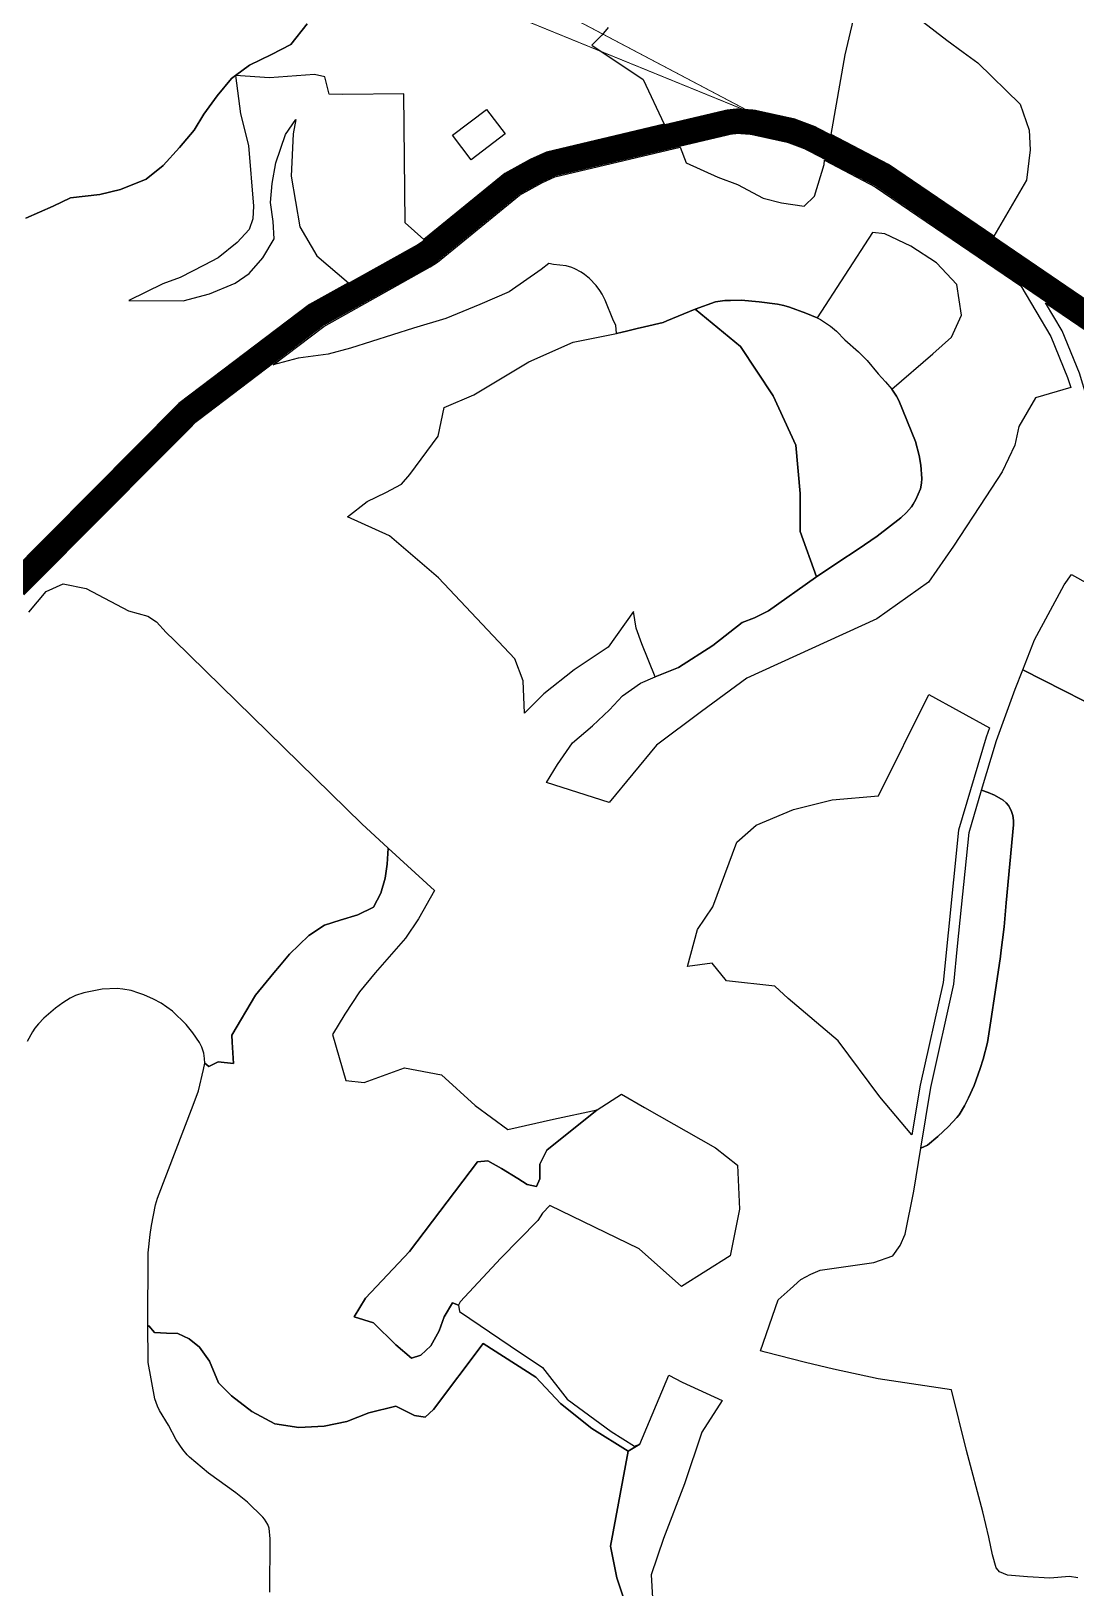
# Model space of a CAD drawing. Header units: millimetres. Extents: x 35444746 to 35449000, y 3482000 to 3488437.
# Drawn here: x 35447125.2 to 35447289.2, y 3487117.5 to 3487361.8 of the extents above; entities that cross this region are included whole.
import ezdxf

# ---------------------------------------------------------------- set-up
doc = ezdxf.new("R2010")
doc.units = ezdxf.units.MM
doc.linetypes.add('X3', pattern=[5, 4, -1])
for name, color, linetype, true_color in [('0203.02旱地整理', 9, 'Continuous', 0x808080), ('0204.02水田整理', 9, 'Continuous', 0x808080), ('0302.01田间道路工程标注', 6, 'X3', 0xff00ff), ('0302.02田间道路工程', 6, 'X3', 0xff00ff)]:
    doc.layers.add(name, color=color, linetype=linetype, true_color=true_color)

msp = doc.modelspace()

# ---------------------------------------------------------------- linework, layer by layer
at = {"layer": '0203.02旱地整理', "color": 41}
for points in [[(35447254.816, 3487368.677), (35447263.439, 3487364.634), (35447268.926, 3487360.404), (35447271.495, 3487358.504), (35447273.768, 3487356.824), (35447280.412, 3487350.314), (35447281.853, 3487346.264), (35447282.002, 3487343.19), (35447281.434, 3487338.419), (35447276.328992, 3487329.617584), (35447259.785726, 3487340.892281), (35447250.754456, 3487345.590556), (35447252.962, 3487358.074), (35447254.898, 3487366.306)], [(35447254.816, 3487368.677), (35447263.439, 3487364.634), (35447268.926, 3487360.404), (35447271.495, 3487358.504), (35447273.768, 3487356.824), (35447280.412, 3487350.314), (35447281.853, 3487346.264), (35447282.002, 3487343.19), (35447281.434, 3487338.419), (35447276.328992, 3487329.617584), (35447259.785726, 3487340.892281), (35447250.754456, 3487345.590556), (35447252.962, 3487358.074), (35447254.898, 3487366.306)], [(35447196.686, 3487349.513), (35447199.594, 3487345.675), (35447194.246, 3487341.623), (35447191.338, 3487345.462)], [(35447196.686, 3487349.513), (35447199.594, 3487345.675), (35447194.246, 3487341.623), (35447191.338, 3487345.462)], [(35447196.686, 3487349.513), (35447199.594, 3487345.675), (35447194.246, 3487341.623), (35447191.338, 3487345.462)], [(35447196.686, 3487349.513), (35447199.594, 3487345.675), (35447194.246, 3487341.623), (35447191.338, 3487345.462)], [(35447227.056146, 3487343.561981), (35447227.995, 3487341.142), (35447233.007, 3487338.855), (35447236.08, 3487337.709), (35447240.121, 3487335.588), (35447242.981, 3487334.848), (35447246.541, 3487334.349), (35447248.166, 3487335.88), (35447249.694, 3487340.885), (35447249.706128, 3487341.525258), (35447257.68273, 3487337.375646), (35447280.525574, 3487321.80761), (35447285.235, 3487313.865), (35447287.879, 3487307.456), (35447288.396, 3487305.87), (35447282.857, 3487304.253), (35447280.249, 3487299.73), (35447279.59, 3487296.818), (35447277.631, 3487292.615), (35447275.025, 3487288.739), (35447269.976, 3487280.987), (35447266.068, 3487275.335), (35447257.96, 3487269.555), (35447237.521, 3487260.258), (35447230.438, 3487255.011), (35447223.341, 3487249.755), (35447215.926, 3487240.732), (35447206.109, 3487243.868), (35447207.841, 3487246.709), (35447210.2, 3487250.113), (35447213.315, 3487252.781), (35447215.992, 3487255.282), (35447218.044, 3487257.469), (35447220.828, 3487259.487), (35447223.157, 3487260.448), (35447226.807, 3487261.953), (35447232.215, 3487265.396), (35447236.824, 3487268.98), (35447238.746, 3487269.73), (35447240.09, 3487270.407), (35447240.931, 3487270.83), (35447248.337, 3487276.052), (35447248.496, 3487276.164), (35447251.814, 3487278.414), (35447255.013, 3487280.48), (35447258.002, 3487282.517), (35447261.703, 3487285.408), (35447262.595, 3487286.25), (35447263.379, 3487287.139), (35447263.656, 3487287.567), (35447264.047, 3487288.309), (35447264.783, 3487289.96), (35447264.956, 3487290.874), (35447265.005, 3487291.603), (35447264.861, 3487293.673), (35447264.607, 3487295.189), (35447263.986, 3487297.421), (35447261.413, 3487303.845), (35447261.038, 3487304.499), (35447260.279, 3487305.635), (35447266.71, 3487311.175), (35447269.638, 3487313.757), (35447271.21, 3487317.241), (35447270.519, 3487322.027), (35447267.293, 3487325.441), (35447263.254, 3487328.048), (35447259.212, 3487330.007), (35447257.269, 3487330.177), (35447248.553, 3487316.805), (35447246.782, 3487317.559), (35447244.252, 3487318.474), (35447243.322, 3487318.751), (35447242.325, 3487318.975), (35447239.478, 3487319.306), (35447236.672, 3487319.566), (35447234.96, 3487319.55), (35447234.073, 3487319.542), (35447232.617, 3487319.337), (35447229.438, 3487318.166), (35447224.991, 3487316.328), (35447224.424, 3487316.094), (35447221.461, 3487315.375), (35447220.323, 3487315.109), (35447219.476, 3487314.911), (35447218.665, 3487314.721), (35447217.992, 3487314.564), (35447217.099, 3487314.355), (35447216.964, 3487315.647), (35447216.607, 3487316.322), (35447215.306, 3487319.568), (35447214.854, 3487320.515), (35447214.474, 3487321.117), (35447213.903, 3487321.866), (35447212.825, 3487322.975), (35447212.061, 3487323.589), (35447211.516, 3487323.956), (35447210.542, 3487324.483), (35447210.07, 3487324.694), (35447209.158, 3487324.945), (35447207.193, 3487325.151), (35447206.471, 3487325.328), (35447205.273, 3487324.383), (35447200.249, 3487320.879), (35447195.638, 3487318.912), (35447190.269, 3487316.677), (35447185.211, 3487315.169), (35447175.337, 3487312.066), (35447171.836, 3487311.115), (35447167.117, 3487310.497), (35447163.178867, 3487309.426078), (35447171.131064, 3487315.469369), (35447187.854671, 3487324.794048), (35447188.961784, 3487325.534924), (35447201.836532, 3487336.046723), (35447205.350352, 3487337.979582), (35447207.415237, 3487338.927696)], [(35447227.056146, 3487343.561981), (35447227.995, 3487341.142), (35447233.007, 3487338.855), (35447236.08, 3487337.709), (35447240.121, 3487335.588), (35447242.981, 3487334.848), (35447246.541, 3487334.349), (35447248.166, 3487335.88), (35447249.694, 3487340.885), (35447249.706128, 3487341.525258), (35447257.68273, 3487337.375646), (35447280.525574, 3487321.80761), (35447285.235, 3487313.865), (35447287.879, 3487307.456), (35447288.396, 3487305.87), (35447282.857, 3487304.253), (35447280.249, 3487299.73), (35447279.59, 3487296.818), (35447277.631, 3487292.615), (35447275.025, 3487288.739), (35447269.976, 3487280.987), (35447266.068, 3487275.335), (35447257.96, 3487269.555), (35447237.521, 3487260.258), (35447230.438, 3487255.011), (35447223.341, 3487249.755), (35447215.926, 3487240.732), (35447206.109, 3487243.868), (35447207.841, 3487246.709), (35447210.2, 3487250.113), (35447213.315, 3487252.781), (35447215.992, 3487255.282), (35447218.044, 3487257.469), (35447220.828, 3487259.487), (35447223.157, 3487260.448), (35447226.807, 3487261.953), (35447232.215, 3487265.396), (35447236.824, 3487268.98), (35447238.746, 3487269.73), (35447240.09, 3487270.407), (35447240.931, 3487270.83), (35447248.337, 3487276.052), (35447248.496, 3487276.164), (35447251.814, 3487278.414), (35447255.013, 3487280.48), (35447258.002, 3487282.517), (35447261.703, 3487285.408), (35447262.595, 3487286.25), (35447263.379, 3487287.139), (35447263.656, 3487287.567), (35447264.047, 3487288.309), (35447264.783, 3487289.96), (35447264.956, 3487290.874), (35447265.005, 3487291.603), (35447264.861, 3487293.673), (35447264.607, 3487295.189), (35447263.986, 3487297.421), (35447261.413, 3487303.845), (35447261.038, 3487304.499), (35447260.279, 3487305.635), (35447266.71, 3487311.175), (35447269.638, 3487313.757), (35447271.21, 3487317.241), (35447270.519, 3487322.027), (35447267.293, 3487325.441), (35447263.254, 3487328.048), (35447259.212, 3487330.007), (35447257.269, 3487330.177), (35447248.553, 3487316.805), (35447246.782, 3487317.559), (35447244.252, 3487318.474), (35447243.322, 3487318.751), (35447242.325, 3487318.975), (35447239.478, 3487319.306), (35447236.672, 3487319.566), (35447234.96, 3487319.55), (35447234.073, 3487319.542), (35447232.617, 3487319.337), (35447229.438, 3487318.166), (35447224.991, 3487316.328), (35447224.424, 3487316.094), (35447221.461, 3487315.375), (35447220.323, 3487315.109), (35447219.476, 3487314.911), (35447218.665, 3487314.721), (35447217.992, 3487314.564), (35447217.099, 3487314.355), (35447216.964, 3487315.647), (35447216.607, 3487316.322), (35447215.306, 3487319.568), (35447214.854, 3487320.515), (35447214.474, 3487321.117), (35447213.903, 3487321.866), (35447212.825, 3487322.975), (35447212.061, 3487323.589), (35447211.516, 3487323.956), (35447210.542, 3487324.483), (35447210.07, 3487324.694), (35447209.158, 3487324.945), (35447207.193, 3487325.151), (35447206.471, 3487325.328), (35447205.273, 3487324.383), (35447200.249, 3487320.879), (35447195.638, 3487318.912), (35447190.269, 3487316.677), (35447185.211, 3487315.169), (35447175.337, 3487312.066), (35447171.836, 3487311.115), (35447167.117, 3487310.497), (35447163.178867, 3487309.426078), (35447171.131064, 3487315.469369), (35447187.854671, 3487324.794048), (35447188.961784, 3487325.534924), (35447201.836532, 3487336.046723), (35447205.350352, 3487337.979582), (35447207.415237, 3487338.927696)], [(35447284.425681, 3487319.149578), (35447292.258762, 3487313.811115), (35447298.285273, 3487310.509485), (35447302.105118, 3487308.764063), (35447308.0115, 3487306.761168), (35447310.646014, 3487306.145328), (35447309.851, 3487305.58), (35447304.255, 3487301.383), (35447297.981, 3487292.546), (35447296.658, 3487290.813), (35447293.843, 3487291.528), (35447292.639, 3487294.041), (35447291.937, 3487301.002), (35447290.974, 3487304.16), (35447289.767, 3487308.121), (35447287.027, 3487314.762)], [(35447284.425681, 3487319.149578), (35447292.258762, 3487313.811115), (35447298.285273, 3487310.509485), (35447302.105118, 3487308.764063), (35447308.0115, 3487306.761168), (35447310.646014, 3487306.145328), (35447309.851, 3487305.58), (35447304.255, 3487301.383), (35447297.981, 3487292.546), (35447296.658, 3487290.813), (35447293.843, 3487291.528), (35447292.639, 3487294.041), (35447291.937, 3487301.002), (35447290.974, 3487304.16), (35447289.767, 3487308.121), (35447287.027, 3487314.762)], [(35447288.468, 3487276.529), (35447297.989, 3487271.254), (35447298.948, 3487270.856), (35447299.896, 3487270.615), (35447300.613, 3487270.525), (35447301.511, 3487270.552), (35447302.153, 3487270.677), (35447302.82, 3487270.894), (35447303.514, 3487271.245), (35447304.692, 3487271.988), (35447303.238, 3487267.065), (35447301.523, 3487263.183), (35447298.187, 3487256.24), (35447297.193, 3487254.278), (35447296.721, 3487253.517), (35447280.835, 3487261.587), (35447282.666, 3487266.284), (35447287.366, 3487274.88)], [(35447288.468, 3487276.529), (35447297.989, 3487271.254), (35447298.948, 3487270.856), (35447299.896, 3487270.615), (35447300.613, 3487270.525), (35447301.511, 3487270.552), (35447302.153, 3487270.677), (35447302.82, 3487270.894), (35447303.514, 3487271.245), (35447304.692, 3487271.988), (35447303.238, 3487267.065), (35447301.523, 3487263.183), (35447298.187, 3487256.24), (35447297.193, 3487254.278), (35447296.721, 3487253.517), (35447280.835, 3487261.587), (35447282.666, 3487266.284), (35447287.366, 3487274.88)], [(35447266.125, 3487257.674), (35447275.624, 3487252.46), (35447275.096, 3487251.012), (35447270.752, 3487236.39), (35447268.335, 3487212.498), (35447264.732, 3487196.368), (35447263.46, 3487188.576), (35447258.402, 3487194.562), (35447251.864, 3487203.343), (35447244.016, 3487209.964), (35447241.922, 3487211.912), (35447234.327, 3487212.75), (35447232.074, 3487215.507), (35447228.216, 3487215.002), (35447229.783, 3487220.807), (35447232.221, 3487224.353), (35447235.977, 3487234.519), (35447239.007, 3487237.206), (35447244.887, 3487239.669), (35447250.917, 3487241.161), (35447258.18, 3487241.778)], [(35447266.125, 3487257.674), (35447275.624, 3487252.46), (35447275.096, 3487251.012), (35447270.752, 3487236.39), (35447268.335, 3487212.498), (35447264.732, 3487196.368), (35447263.46, 3487188.576), (35447258.402, 3487194.562), (35447251.864, 3487203.343), (35447244.016, 3487209.964), (35447241.922, 3487211.912), (35447234.327, 3487212.75), (35447232.074, 3487215.507), (35447228.216, 3487215.002), (35447229.783, 3487220.807), (35447232.221, 3487224.353), (35447235.977, 3487234.519), (35447239.007, 3487237.206), (35447244.887, 3487239.669), (35447250.917, 3487241.161), (35447258.18, 3487241.778)], [(35447274.387, 3487242.659), (35447275.431, 3487242.311), (35447276.422, 3487241.873), (35447277.745, 3487241.118), (35447278.216, 3487240.707), (35447278.594, 3487240.274), (35447279.014, 3487239.484), (35447279.295, 3487238.688), (35447279.396, 3487237.933), (35447279.368, 3487237.252), (35447278.244, 3487225.018), (35447277.938, 3487221.237), (35447277.404, 3487217.143), (35447277.331, 3487216.585), (35447276.535, 3487210.972), (35447275.858, 3487206.467), (35447275.299, 3487203.069), (35447274.617, 3487200.478), (35447274.161, 3487198.984), (35447273.195, 3487196.347), (35447272.324, 3487194.381), (35447272.274, 3487194.28), (35447271.71, 3487193.157), (35447270.842, 3487191.729), (35447270.514, 3487191.3), (35447269.166, 3487189.892), (35447267.495, 3487188.313), (35447265.872, 3487186.957), (35447264.823, 3487186.478), (35447266.399, 3487196.034), (35447270.016, 3487212.225), (35447270.622, 3487218.214), (35447272.427, 3487236.061)], [(35447274.387, 3487242.659), (35447275.431, 3487242.311), (35447276.422, 3487241.873), (35447277.745, 3487241.118), (35447278.216, 3487240.707), (35447278.594, 3487240.274), (35447279.014, 3487239.484), (35447279.295, 3487238.688), (35447279.396, 3487237.933), (35447279.368, 3487237.252), (35447278.244, 3487225.018), (35447277.938, 3487221.237), (35447277.404, 3487217.143), (35447277.331, 3487216.585), (35447276.535, 3487210.972), (35447275.858, 3487206.467), (35447275.299, 3487203.069), (35447274.617, 3487200.478), (35447274.161, 3487198.984), (35447273.195, 3487196.347), (35447272.324, 3487194.381), (35447272.274, 3487194.28), (35447271.71, 3487193.157), (35447270.842, 3487191.729), (35447270.514, 3487191.3), (35447269.166, 3487189.892), (35447267.495, 3487188.313), (35447265.872, 3487186.957), (35447264.823, 3487186.478), (35447266.399, 3487196.034), (35447270.016, 3487212.225), (35447270.622, 3487218.214), (35447272.427, 3487236.061)], [(35447181.253, 3487233.588), (35447188.524, 3487226.949), (35447185.987, 3487222.48), (35447183.948, 3487219.473), (35447179.216, 3487214.029), (35447176.748, 3487211.026), (35447174.455, 3487207.524), (35447172.49, 3487204.344), (35447174.593, 3487197.125), (35447177.469, 3487196.797), (35447183.796, 3487199.096), (35447189.63, 3487198.028), (35447194.889, 3487193.184), (35447200, 3487189.408), (35447207.214, 3487191.05), (35447214.044, 3487192.503), (35447206.149, 3487186.163), (35447205.073, 3487183.966), (35447205.057, 3487181.68), (35447204.533, 3487180.476), (35447203.066, 3487180.812), (35447201.578, 3487181.737), (35447199.035, 3487183.32), (35447196.898, 3487184.492), (35447195.267, 3487184.34), (35447184.611, 3487170.267), (35447177.708, 3487162.971), (35447175.893, 3487160.046), (35447178.942, 3487159.081), (35447182.429, 3487155.628), (35447184.904, 3487153.519), (35447186.377, 3487154), (35447187.939, 3487155.459), (35447189.263, 3487157.819), (35447190.013, 3487160.02), (35447191.335, 3487162.217), (35447192.275, 3487161.838), (35447192.432, 3487160.856), (35447200.407, 3487155.489), (35447205.452, 3487152.103), (35447209.341, 3487147.09), (35447216.255, 3487142.056), (35447219.918, 3487139.742), (35447220.738, 3487140.064), (35447218.932, 3487138.932), (35447213.234, 3487142.485), (35447208.274, 3487146.443), (35447204.434, 3487150.583), (35447196.157, 3487155.852), (35447188.385, 3487145.485), (35447187.046, 3487144.293), (35447185.37, 3487144.525), (35447182.434, 3487146.018), (35447178.188, 3487144.955), (35447174.739, 3487143.586), (35447171.214, 3487142.873), (35447167.2, 3487142.655), (35447163.438, 3487143.254), (35447159.849, 3487145.162), (35447156.672, 3487147.639), (35447154.64, 3487149.7), (35447153.189, 3487153.067), (35447151.657, 3487155.263), (35447150.028, 3487156.585), (35447148.232, 3487157.416), (35447146.444, 3487157.462), (35447144.56, 3487157.557), (35447143.666, 3487158.629), (35447143.539, 3487158.537), (35447143.558, 3487170.051), (35447143.864, 3487172.955), (35447144.082, 3487174.359), (35447144.733, 3487177.61), (35447145.018, 3487178.641), (35447150.639, 3487193.251), (35447151.458, 3487195.523), (35447152.277, 3487198.859), (35447152.454, 3487199.816), (35447153.122, 3487199.296), (35447154.583, 3487200.044), (35447156.975, 3487199.764), (35447156.761, 3487203.127), (35447156.689, 3487204.252), (35447160.411, 3487210.523), (35447163.293, 3487214.018), (35447164.171, 3487215.083), (35447165.743, 3487216.957), (35447168.787, 3487219.878), (35447171.249, 3487221.496), (35447173.706, 3487222.296), (35447176.49, 3487223.094), (35447178.95, 3487224.304), (35447180.091, 3487226.504), (35447180.761, 3487228.869), (35447181.102, 3487231.072)], [(35447181.253, 3487233.588), (35447188.524, 3487226.949), (35447185.987, 3487222.48), (35447183.948, 3487219.473), (35447179.216, 3487214.029), (35447176.748, 3487211.026), (35447174.455, 3487207.524), (35447172.49, 3487204.344), (35447174.593, 3487197.125), (35447177.469, 3487196.797), (35447183.796, 3487199.096), (35447189.63, 3487198.028), (35447194.889, 3487193.184), (35447200, 3487189.408), (35447207.214, 3487191.05), (35447214.044, 3487192.503), (35447206.149, 3487186.163), (35447205.073, 3487183.966), (35447205.057, 3487181.68), (35447204.533, 3487180.476), (35447203.066, 3487180.812), (35447201.578, 3487181.737), (35447199.035, 3487183.32), (35447196.898, 3487184.492), (35447195.267, 3487184.34), (35447184.611, 3487170.267), (35447177.708, 3487162.971), (35447175.893, 3487160.046), (35447178.942, 3487159.081), (35447182.429, 3487155.628), (35447184.904, 3487153.519), (35447186.377, 3487154), (35447187.939, 3487155.459), (35447189.263, 3487157.819), (35447190.013, 3487160.02), (35447191.335, 3487162.217), (35447192.275, 3487161.838), (35447192.432, 3487160.856), (35447200.407, 3487155.489), (35447205.452, 3487152.103), (35447209.341, 3487147.09), (35447216.255, 3487142.056), (35447219.918, 3487139.742), (35447220.738, 3487140.064), (35447218.932, 3487138.932), (35447213.234, 3487142.485), (35447208.274, 3487146.443), (35447204.434, 3487150.583), (35447196.157, 3487155.852), (35447188.385, 3487145.485), (35447187.046, 3487144.293), (35447185.37, 3487144.525), (35447182.434, 3487146.018), (35447178.188, 3487144.955), (35447174.739, 3487143.586), (35447171.214, 3487142.873), (35447167.2, 3487142.655), (35447163.438, 3487143.254), (35447159.849, 3487145.162), (35447156.672, 3487147.639), (35447154.64, 3487149.7), (35447153.189, 3487153.067), (35447151.657, 3487155.263), (35447150.028, 3487156.585), (35447148.232, 3487157.416), (35447146.444, 3487157.462), (35447144.56, 3487157.557), (35447143.666, 3487158.629), (35447143.539, 3487158.537), (35447143.558, 3487170.051), (35447143.864, 3487172.955), (35447144.082, 3487174.359), (35447144.733, 3487177.61), (35447145.018, 3487178.641), (35447150.639, 3487193.251), (35447151.458, 3487195.523), (35447152.277, 3487198.859), (35447152.454, 3487199.816), (35447153.122, 3487199.296), (35447154.583, 3487200.044), (35447156.975, 3487199.764), (35447156.761, 3487203.127), (35447156.689, 3487204.252), (35447160.411, 3487210.523), (35447163.293, 3487214.018), (35447164.171, 3487215.083), (35447165.743, 3487216.957), (35447168.787, 3487219.878), (35447171.249, 3487221.496), (35447173.706, 3487222.296), (35447176.49, 3487223.094), (35447178.95, 3487224.304), (35447180.091, 3487226.504), (35447180.761, 3487228.869), (35447181.102, 3487231.072)], [(35447214.044, 3487192.503), (35447217.853, 3487194.994), (35447221.453, 3487192.875), (35447232.635, 3487186.533), (35447236.06, 3487183.821), (35447236.373, 3487176.938), (35447235.439, 3487172.206), (35447234.928, 3487169.618), (35447227.282, 3487164.788), (35447220.62, 3487170.719), (35447206.606, 3487177.518), (35447205.453, 3487176.299), (35447204.71, 3487175.16), (35447198.947, 3487169.232), (35447192.524, 3487162.409), (35447192.275, 3487161.838), (35447191.335, 3487162.217), (35447190.013, 3487160.02), (35447189.263, 3487157.819), (35447187.939, 3487155.459), (35447186.377, 3487154), (35447184.904, 3487153.519), (35447182.429, 3487155.628), (35447178.942, 3487159.081), (35447175.893, 3487160.046), (35447177.708, 3487162.971), (35447184.611, 3487170.267), (35447195.267, 3487184.34), (35447196.898, 3487184.492), (35447199.035, 3487183.32), (35447201.578, 3487181.737), (35447203.066, 3487180.812), (35447204.533, 3487180.476), (35447205.057, 3487181.68), (35447205.073, 3487183.966), (35447206.149, 3487186.163)], [(35447214.044, 3487192.503), (35447217.853, 3487194.994), (35447221.453, 3487192.875), (35447232.635, 3487186.533), (35447236.06, 3487183.821), (35447236.373, 3487176.938), (35447235.439, 3487172.206), (35447234.928, 3487169.618), (35447227.282, 3487164.788), (35447220.62, 3487170.719), (35447206.606, 3487177.518), (35447205.453, 3487176.299), (35447204.71, 3487175.16), (35447198.947, 3487169.232), (35447192.524, 3487162.409), (35447192.275, 3487161.838), (35447191.335, 3487162.217), (35447190.013, 3487160.02), (35447189.263, 3487157.819), (35447187.939, 3487155.459), (35447186.377, 3487154), (35447184.904, 3487153.519), (35447182.429, 3487155.628), (35447178.942, 3487159.081), (35447175.893, 3487160.046), (35447177.708, 3487162.971), (35447184.611, 3487170.267), (35447195.267, 3487184.34), (35447196.898, 3487184.492), (35447199.035, 3487183.32), (35447201.578, 3487181.737), (35447203.066, 3487180.812), (35447204.533, 3487180.476), (35447205.057, 3487181.68), (35447205.073, 3487183.966), (35447206.149, 3487186.163)]]:
    msp.add_lwpolyline(points, close=True, dxfattribs=at)
for points in [[(35447215.775, 3487362.351), (35447214.788, 3487361.161), (35447213.199, 3487359.601), (35447221.287, 3487354.213), (35447224.543109, 3487347.171629), (35447206.079042, 3487342.81502), (35447203.508854, 3487341.63489), (35447199.53847, 3487339.450887), (35447186.851193, 3487329.092153), (35447183.898, 3487331.73), (35447183.701, 3487351.946), (35447174.108, 3487351.853), (35447172, 3487351.9), (35447171.306, 3487354.621), (35447169.674, 3487354.99), (35447162.636, 3487354.459), (35447157.3, 3487354.851), (35447159.48, 3487356.462), (35447162.957, 3487358.11), (35447165.979, 3487359.717), (35447168.525, 3487362.956)], [(35447215.775, 3487362.351), (35447214.788, 3487361.161), (35447213.199, 3487359.601), (35447221.287, 3487354.213), (35447224.543109, 3487347.171629), (35447206.079042, 3487342.81502), (35447203.508854, 3487341.63489), (35447199.53847, 3487339.450887), (35447186.851193, 3487329.092153), (35447183.898, 3487331.73), (35447183.701, 3487351.946), (35447174.108, 3487351.853), (35447172, 3487351.9), (35447171.306, 3487354.621), (35447169.674, 3487354.99), (35447162.636, 3487354.459), (35447157.3, 3487354.851), (35447159.48, 3487356.462), (35447162.957, 3487358.11), (35447165.979, 3487359.717), (35447168.525, 3487362.956)], [(35447124.358, 3487332.454), (35447128.673, 3487334.346), (35447131.395, 3487335.616), (35447135.965, 3487336.155), (35447139.232, 3487336.948), (35447143.238, 3487338.552), (35447145.95, 3487340.688), (35447148.498, 3487343.525), (35447150.809, 3487346.238), (35447152.295, 3487348.757), (35447154.426, 3487351.641), (35447156.636, 3487354.36), (35447157.3, 3487354.851), (35447158.043, 3487348.812), (35447159.313, 3487343.833), (35447160.099, 3487334.311), (35447160.004, 3487332.354), (35447159.421, 3487330.646), (35447157.531, 3487328.619), (35447154.569, 3487326.244), (35447152.34, 3487325.058), (35447148.579, 3487323.128), (35447145.876, 3487322.14), (35447140.54, 3487319.539), (35447149.072, 3487319.453), (35447153.228, 3487320.563), (35447157.224, 3487322.244), (35447159.43, 3487323.774), (35447161.561, 3487326.199), (35447163.344, 3487329.215), (35447163.173, 3487331.915), (35447162.773, 3487334.89), (35447163.037, 3487337.892), (35447163.628, 3487341.136), (35447165.12, 3487345.592), (35447166.76, 3487347.935), (35447166.339, 3487345.696), (35447166.03, 3487339.02), (35447167.362, 3487331.094), (35447170.07, 3487326.536), (35447174.998148, 3487322.308697), (35447168.886498, 3487318.900988), (35447148.410039, 3487303.339855), (35447121.172198, 3487275.961537)], [(35447124.358, 3487332.454), (35447128.673, 3487334.346), (35447131.395, 3487335.616), (35447135.965, 3487336.155), (35447139.232, 3487336.948), (35447143.238, 3487338.552), (35447145.95, 3487340.688), (35447148.498, 3487343.525), (35447150.809, 3487346.238), (35447152.295, 3487348.757), (35447154.426, 3487351.641), (35447156.636, 3487354.36), (35447157.3, 3487354.851), (35447158.043, 3487348.812), (35447159.313, 3487343.833), (35447160.099, 3487334.311), (35447160.004, 3487332.354), (35447159.421, 3487330.646), (35447157.531, 3487328.619), (35447154.569, 3487326.244), (35447152.34, 3487325.058), (35447148.579, 3487323.128), (35447145.876, 3487322.14), (35447140.54, 3487319.539), (35447149.072, 3487319.453), (35447153.228, 3487320.563), (35447157.224, 3487322.244), (35447159.43, 3487323.774), (35447161.561, 3487326.199), (35447163.344, 3487329.215), (35447163.173, 3487331.915), (35447162.773, 3487334.89), (35447163.037, 3487337.892), (35447163.628, 3487341.136), (35447165.12, 3487345.592), (35447166.76, 3487347.935), (35447166.339, 3487345.696), (35447166.03, 3487339.02), (35447167.362, 3487331.094), (35447170.07, 3487326.536), (35447174.998148, 3487322.308697), (35447168.886498, 3487318.900988), (35447148.410039, 3487303.339855), (35447121.172198, 3487275.961537)], [(35447289.503, 3487119.081), (35447288.19, 3487119.296), (35447285.081, 3487119.018), (35447281.596, 3487119.213), (35447278.462, 3487119.475), (35447277.218, 3487120.027), (35447276.963, 3487120.252), (35447276.645, 3487120.638), (35447276.115, 3487122.697), (35447275.511, 3487125.47), (35447274.563, 3487129.416), (35447272.036, 3487139.05), (35447269.647, 3487148.576), (35447258.172, 3487150.289), (35447251.147, 3487151.821), (35447246.732, 3487152.852), (35447240.416, 3487154.494), (35447239.692, 3487154.721), (35447242.443, 3487162.682), (35447244.33, 3487164.39), (35447245.996, 3487165.897), (35447247.582, 3487166.716), (35447249.053, 3487167.376), (35447257.496, 3487168.546), (35447260.443, 3487169.586), (35447261.581, 3487171.215), (35447262.378, 3487172.993), (35447263.743, 3487179.761), (35447264.823, 3487186.478), (35447265.872, 3487186.957), (35447267.495, 3487188.313), (35447269.166, 3487189.892), (35447270.514, 3487191.3), (35447270.842, 3487191.729), (35447271.71, 3487193.157), (35447272.274, 3487194.28), (35447272.324, 3487194.381), (35447273.195, 3487196.347), (35447274.161, 3487198.984), (35447274.617, 3487200.478), (35447275.299, 3487203.069), (35447275.858, 3487206.467), (35447276.535, 3487210.972), (35447277.331, 3487216.585), (35447277.404, 3487217.143), (35447277.938, 3487221.237), (35447278.244, 3487225.018), (35447279.368, 3487237.252), (35447279.396, 3487237.933), (35447279.295, 3487238.688), (35447279.014, 3487239.484), (35447278.594, 3487240.274), (35447278.216, 3487240.707), (35447277.745, 3487241.118), (35447276.422, 3487241.873), (35447275.431, 3487242.311), (35447274.387, 3487242.659), (35447276.71, 3487250.478), (35447279.635, 3487258.508), (35447280.835, 3487261.587), (35447296.721, 3487253.517)], [(35447289.503, 3487119.081), (35447288.19, 3487119.296), (35447285.081, 3487119.018), (35447281.596, 3487119.213), (35447278.462, 3487119.475), (35447277.218, 3487120.027), (35447276.963, 3487120.252), (35447276.645, 3487120.638), (35447276.115, 3487122.697), (35447275.511, 3487125.47), (35447274.563, 3487129.416), (35447272.036, 3487139.05), (35447269.647, 3487148.576), (35447258.172, 3487150.289), (35447251.147, 3487151.821), (35447246.732, 3487152.852), (35447240.416, 3487154.494), (35447239.692, 3487154.721), (35447242.443, 3487162.682), (35447244.33, 3487164.39), (35447245.996, 3487165.897), (35447247.582, 3487166.716), (35447249.053, 3487167.376), (35447257.496, 3487168.546), (35447260.443, 3487169.586), (35447261.581, 3487171.215), (35447262.378, 3487172.993), (35447263.743, 3487179.761), (35447264.823, 3487186.478), (35447265.872, 3487186.957), (35447267.495, 3487188.313), (35447269.166, 3487189.892), (35447270.514, 3487191.3), (35447270.842, 3487191.729), (35447271.71, 3487193.157), (35447272.274, 3487194.28), (35447272.324, 3487194.381), (35447273.195, 3487196.347), (35447274.161, 3487198.984), (35447274.617, 3487200.478), (35447275.299, 3487203.069), (35447275.858, 3487206.467), (35447276.535, 3487210.972), (35447277.331, 3487216.585), (35447277.404, 3487217.143), (35447277.938, 3487221.237), (35447278.244, 3487225.018), (35447279.368, 3487237.252), (35447279.396, 3487237.933), (35447279.295, 3487238.688), (35447279.014, 3487239.484), (35447278.594, 3487240.274), (35447278.216, 3487240.707), (35447277.745, 3487241.118), (35447276.422, 3487241.873), (35447275.431, 3487242.311), (35447274.387, 3487242.659), (35447276.71, 3487250.478), (35447279.635, 3487258.508), (35447280.835, 3487261.587), (35447296.721, 3487253.517)], [(35447219.239, 3487112.838), (35447217.109, 3487119.052), (35447216.123, 3487124.06), (35447218.932, 3487138.932), (35447220.738, 3487140.064), (35447225.27, 3487150.862), (35447227.369, 3487149.791), (35447233.647, 3487146.907), (35447230.482, 3487141.931), (35447227.763, 3487133.842), (35447224.464, 3487125.24), (35447222.524, 3487119.525), (35447222.922, 3487112.334)], [(35447219.239, 3487112.838), (35447217.109, 3487119.052), (35447216.123, 3487124.06), (35447218.932, 3487138.932), (35447220.738, 3487140.064), (35447225.27, 3487150.862), (35447227.369, 3487149.791), (35447233.647, 3487146.907), (35447230.482, 3487141.931), (35447227.763, 3487133.842), (35447224.464, 3487125.24), (35447222.524, 3487119.525), (35447222.922, 3487112.334)]]:
    msp.add_lwpolyline(points, dxfattribs=at)
at = {"layer": '0204.02水田整理', "color": 51}
for points in [[(35447168.525, 3487362.956), (35447165.979, 3487359.717), (35447162.957, 3487358.11), (35447159.48, 3487356.462), (35447157.3, 3487354.851), (35447156.636, 3487354.36), (35447154.426, 3487351.641), (35447152.295, 3487348.757), (35447150.809, 3487346.238), (35447148.498, 3487343.525), (35447145.95, 3487340.688), (35447143.238, 3487338.552), (35447139.232, 3487336.948), (35447135.965, 3487336.155), (35447131.395, 3487335.616), (35447128.673, 3487334.346), (35447124.358, 3487332.454)], [(35447124.834, 3487270.628), (35447127.541, 3487273.853), (35447130.236, 3487275.056), (35447133.82, 3487274.326), (35447140.487, 3487270.802), (35447143.498, 3487269.967), (35447144.908, 3487269.087), (35447146.422, 3487267.431), (35447147.666, 3487266.212), (35447177.102, 3487237.378), (35447181.253, 3487233.588), (35447181.102, 3487231.072), (35447180.761, 3487228.869), (35447180.091, 3487226.504), (35447178.95, 3487224.304), (35447176.49, 3487223.094), (35447173.706, 3487222.296), (35447171.249, 3487221.496), (35447168.787, 3487219.878), (35447165.743, 3487216.957), (35447164.171, 3487215.083), (35447163.293, 3487214.018), (35447160.411, 3487210.523), (35447156.689, 3487204.252), (35447156.761, 3487203.127), (35447156.975, 3487199.764), (35447154.583, 3487200.044), (35447153.122, 3487199.296), (35447152.454, 3487199.816), (35447152.434, 3487200.566), (35447152.306, 3487201.418), (35447151.988, 3487202.344), (35447151.635, 3487203.071), (35447150.609, 3487204.597), (35447149.535, 3487205.912), (35447147.387, 3487208.001), (35447145.606, 3487209.264), (35447144.391, 3487209.891), (35447142.87, 3487210.561), (35447142.129, 3487210.843), (35447140.889, 3487211.217), (35447139.584, 3487211.455), (35447138.687, 3487211.544), (35447136.337, 3487211.439), (35447133.459, 3487210.872), (35447132.167, 3487210.46), (35447131.308, 3487210.043), (35447130.16, 3487209.303), (35447129.052, 3487208.488), (35447127.201, 3487206.887), (35447126.338, 3487206.013), (35447125.803, 3487205.322), (35447125.443, 3487204.77), (35447124.61, 3487203.222)], [(35447162.686, 3487116.846), (35447162.742, 3487125.212), (35447162.569, 3487126.865), (35447162.356, 3487127.442), (35447161.843, 3487128.276), (35447161.589, 3487128.584), (35447159.184, 3487130.926), (35447157.352, 3487132.431), (35447153.038, 3487135.514), (35447150.069, 3487137.991), (35447149.679, 3487138.384), (35447148.999, 3487139.202), (35447147.981, 3487140.718), (35447146.752, 3487143.015), (35447145.343, 3487145.35), (35447145.022, 3487145.995), (35447144.632, 3487147.157), (35447143.599, 3487152.862), (35447143.561, 3487153.441), (35447143.539, 3487158.537), (35447143.666, 3487158.629), (35447144.56, 3487157.557), (35447146.444, 3487157.462), (35447148.232, 3487157.416), (35447150.028, 3487156.585), (35447151.657, 3487155.263), (35447153.189, 3487153.067), (35447154.64, 3487149.7), (35447156.672, 3487147.639), (35447159.849, 3487145.162), (35447163.438, 3487143.254), (35447167.2, 3487142.655), (35447171.214, 3487142.873), (35447174.739, 3487143.586), (35447178.188, 3487144.955), (35447182.434, 3487146.018), (35447185.37, 3487144.525), (35447187.046, 3487144.293), (35447188.385, 3487145.485), (35447196.157, 3487155.852), (35447204.434, 3487150.583), (35447208.274, 3487146.443), (35447213.234, 3487142.485), (35447218.932, 3487138.932), (35447216.123, 3487124.06), (35447217.109, 3487119.052), (35447219.239, 3487112.838)]]:
    msp.add_lwpolyline(points, dxfattribs=at)
for points in [[(35447229.438, 3487318.166), (35447236.559, 3487312.32), (35447241.661, 3487304.562), (35447245.215, 3487296.81), (35447245.919, 3487289.231), (35447245.896, 3487283.285), (35447248.496, 3487276.164), (35447248.337, 3487276.052), (35447240.931, 3487270.83), (35447240.09, 3487270.407), (35447238.746, 3487269.73), (35447236.824, 3487268.98), (35447232.215, 3487265.396), (35447226.807, 3487261.953), (35447223.157, 3487260.448), (35447221.083, 3487265.667), (35447220.154, 3487268.128), (35447219.764, 3487270.739), (35447215.771, 3487265.104), (35447210.419, 3487261.57), (35447205.684, 3487257.773), (35447202.64383, 3487254.760831), (35447202.426, 3487259.864), (35447201.141, 3487263.306), (35447189.136916, 3487275.998889), (35447181.454, 3487282.618), (35447174.86, 3487285.585), (35447177.93, 3487287.998), (35447180.854, 3487289.411), (35447183.311, 3487290.699), (35447184.626, 3487292.241), (35447189.073, 3487298.248), (35447190.012, 3487302.733), (35447194.666, 3487304.736), (35447201.25, 3487308.65), (35447203.33, 3487309.887), (35447210.295, 3487312.962), (35447217.099, 3487314.355), (35447217.992, 3487314.564), (35447218.665, 3487314.721), (35447219.476, 3487314.911), (35447220.323, 3487315.109), (35447221.461, 3487315.375), (35447224.424, 3487316.094), (35447224.991, 3487316.328)], [(35447229.438, 3487318.166), (35447232.617, 3487319.337), (35447234.073, 3487319.542), (35447234.96, 3487319.55), (35447236.672, 3487319.566), (35447239.478, 3487319.306), (35447242.325, 3487318.975), (35447243.322, 3487318.751), (35447244.252, 3487318.474), (35447246.782, 3487317.559), (35447248.553, 3487316.805), (35447249.119, 3487316.525), (35447250.695, 3487315.495), (35447251.62, 3487314.706), (35447252.908, 3487313.35), (35447255.045, 3487311.449), (35447256.443, 3487310.095), (35447258.153, 3487307.999), (35447259.317, 3487306.746), (35447260.279, 3487305.635), (35447261.038, 3487304.499), (35447261.413, 3487303.845), (35447263.986, 3487297.421), (35447264.607, 3487295.189), (35447264.861, 3487293.673), (35447265.005, 3487291.603), (35447264.956, 3487290.874), (35447264.783, 3487289.96), (35447264.047, 3487288.309), (35447263.656, 3487287.567), (35447263.379, 3487287.139), (35447262.595, 3487286.25), (35447261.703, 3487285.408), (35447258.002, 3487282.517), (35447255.013, 3487280.48), (35447251.814, 3487278.414), (35447248.496, 3487276.164), (35447245.896, 3487283.285), (35447245.919, 3487289.231), (35447245.215, 3487296.81), (35447241.661, 3487304.562), (35447236.559, 3487312.32)]]:
    msp.add_lwpolyline(points, close=True, dxfattribs=at)
at = {"layer": '0302.01田间道路工程标注', "color": 1, "const_width": 0.144}
msp.add_lwpolyline([(35447190.600683, 3487368.418158), (35447238.610582, 3487348.838158), (35447202.665215, 3487367.805812), (35447243.248781, 3487368.546414), (35447243.234174, 3487387.278486), (35447243.234174, 3487387.278486), (35447243.248781, 3487390.110055), (35447243.248781, 3487395.20268), (35447231.086328, 3487395.20268), (35447227.15454, 3487395.20268), (35447227.15454, 3487395.20268), (35447221.562654, 3487395.202541), (35447175.672028, 3487395.079521), (35447155.458423, 3487395.100623), (35447155.247053, 3487368.546414), (35447190.600683, 3487368.418158)], close=True, dxfattribs=at)
at = {"layer": '0302.02田间道路工程', "color": 1, "linetype": 'Continuous', "const_width": 4, "flags": 128}
msp.add_lwpolyline([(35447122.704294, 3487274.665804), (35447149.730309, 3487301.831204), (35447169.984009, 3487317.223051), (35447186.762641, 3487326.57841), (35447187.716729, 3487327.216882), (35447200.662139, 3487337.786374), (35447204.40928, 3487339.847577), (35447206.732393, 3487340.91426), (35447234.761022, 3487347.527633), (35447236.090748, 3487347.665375), (35447238.440995, 3487347.498812), (35447244.496224, 3487346.172697), (35447247.423351, 3487345.069027), (35447258.757437, 3487339.172774), (35447293.35209, 3487315.595553)], dxfattribs=at)

doc.saveas('drawing.dxf')
